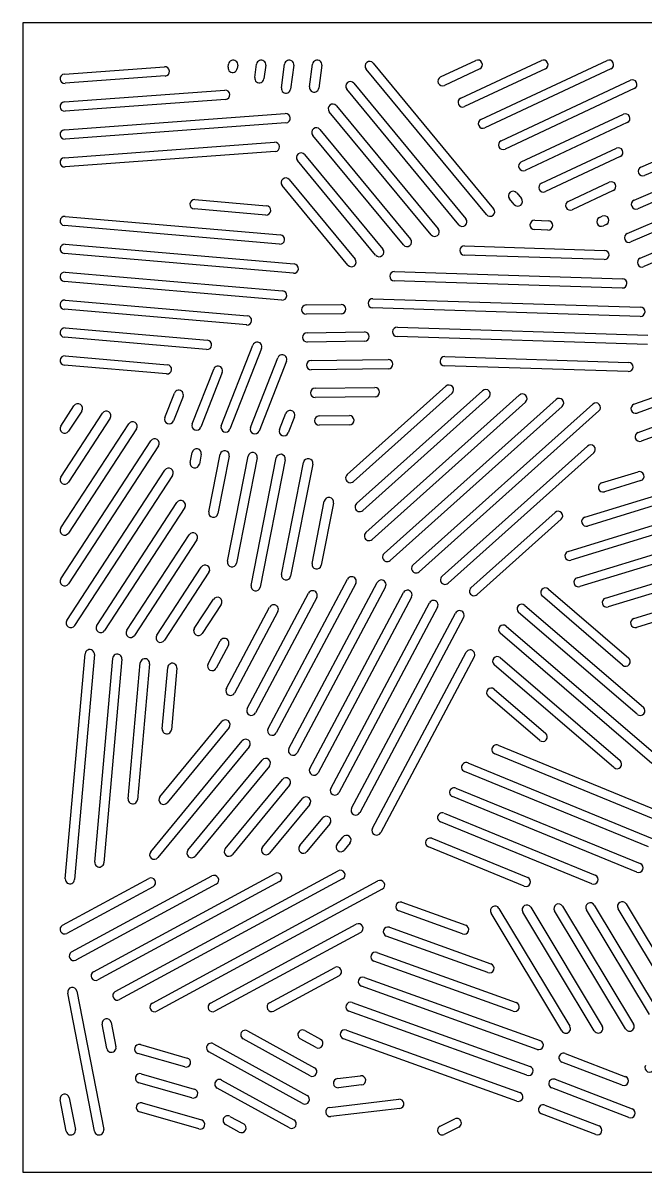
# Model space of a CAD drawing. Header units: inches. Extents: x 0 to 36, y 0 to 31.
# Drawn here: x 0 to 16.78, y 0 to 31 of the extents above; entities that cross this region are included whole.
import ezdxf

# ---------------------------------------------------------------- set-up
doc = ezdxf.new("R2010")
doc.units = ezdxf.units.IN
doc.layers.add('PROFILE', color=1, linetype='Continuous')
doc.layers.add('SLOTS', color=3, linetype='Continuous')

msp = doc.modelspace()

# ---------------------------------------------------------------- linework, layer by layer
at = {"layer": 'PROFILE'}
msp.add_lwpolyline([(0, 0), (36, 0), (36, 31), (0, 31)], close=True, dxfattribs=at)
at = {"layer": 'SLOTS'}
for p, q in [((1.116, 29.621), (3.818, 29.819)), ((5.533, 29.806), (5.545, 29.892)), ((5.793, 29.858), (5.781, 29.772)), ((6.252, 29.527), (6.302, 29.892)), ((6.549, 29.858), (6.5, 29.493)), ((6.971, 29.248), (7.059, 29.892)), ((7.306, 29.858), (7.219, 29.214)), ((7.732, 29.276), (7.815, 29.892)), ((8.063, 29.858), (7.98, 29.243)), ((9.451, 29.916), (12.698, 25.99)), ((11.266, 29.543), (12.217, 29.988)), ((12.323, 29.762), (11.372, 29.317)), ((11.81, 28.97), (13.987, 29.988)), ((14.093, 29.762), (11.916, 28.744)), ((12.355, 28.397), (15.758, 29.988)), ((15.864, 29.762), (12.461, 28.17)), ((3.836, 29.57), (1.134, 29.372)), ((12.505, 25.83), (9.259, 29.757)), ((12.899, 27.823), (16.388, 29.455)), ((1.116, 28.869), (5.448, 29.187)), ((11.758, 25.558), (8.734, 29.214)), ((8.927, 29.373), (11.951, 25.717)), ((16.494, 29.228), (13.005, 27.597)), ((16.673, 27.114), (21.77, 29.308)), ((5.466, 28.937), (1.134, 28.62)), ((16.487, 26.218), (22.604, 28.851)), ((21.868, 29.078), (16.772, 26.884)), ((1.116, 28.117), (7.078, 28.554)), ((11.01, 25.285), (8.264, 28.606)), ((8.457, 28.765), (11.203, 25.444)), ((13.444, 27.25), (16.198, 28.538)), ((22.703, 28.621), (16.586, 25.988)), ((7.096, 28.305), (1.134, 27.868)), ((16.304, 28.312), (13.55, 27.024)), ((16.302, 25.321), (23.111, 28.252)), ((10.263, 25.012), (7.819, 27.967)), ((8.011, 28.127), (10.455, 25.171)), ((23.209, 28.023), (16.401, 25.092)), ((1.116, 27.365), (6.788, 27.781)), ((13.988, 26.677), (16.009, 27.622)), ((6.807, 27.532), (1.134, 27.116)), ((9.515, 24.739), (7.405, 27.291)), ((7.598, 27.45), (9.708, 24.898)), ((16.114, 27.395), (14.094, 26.45)), ((16.652, 24.655), (22.794, 27.3)), ((22.893, 27.07), (16.75, 24.426)), ((7.184, 26.773), (8.96, 24.625)), ((14.712, 26.187), (15.819, 26.705)), ((8.768, 24.466), (6.992, 26.614)), ((13.32, 26.415), (13.446, 26.263)), ((15.925, 26.478), (14.818, 25.961)), ((4.638, 26.234), (6.572, 26.067)), ((13.253, 26.103), (13.127, 26.256)), ((1.136, 25.782), (6.944, 25.282)), ((6.551, 25.818), (4.617, 25.985)), ((15.554, 25.753), (15.629, 25.788)), ((6.923, 25.033), (1.114, 25.533)), ((14.162, 25.414), (13.8, 25.426)), ((13.808, 25.676), (14.17, 25.664)), ((15.735, 25.562), (15.659, 25.526)), ((1.136, 25.029), (7.316, 24.498)), ((11.916, 24.985), (15.69, 24.866)), ((7.294, 24.249), (1.114, 24.78)), ((15.682, 24.616), (11.908, 24.735)), ((1.136, 24.277), (7.004, 23.772)), ((10.023, 24.294), (16.175, 24.1)), ((6.983, 23.523), (1.114, 24.028)), ((16.168, 23.85), (10.015, 24.044)), ((9.439, 23.562), (16.661, 23.334)), ((6.035, 22.852), (1.114, 23.275)), ((1.136, 23.524), (6.056, 23.101)), ((7.639, 23.392), (8.581, 23.405)), ((16.653, 23.085), (9.431, 23.312)), ((8.584, 23.155), (7.642, 23.142)), ((1.136, 22.771), (4.976, 22.441)), ((7.663, 22.643), (9.216, 22.663)), ((10.1, 22.791), (16.859, 22.578)), ((4.955, 22.192), (1.114, 22.522)), ((9.22, 22.413), (7.666, 22.393)), ((16.852, 22.328), (10.092, 22.541)), ((1.136, 22.018), (3.897, 21.781)), ((5.351, 20.134), (6.205, 22.312)), ((6.438, 22.22), (5.584, 20.043)), ((16.484, 20.712), (20.463, 22.144)), ((3.875, 21.532), (1.114, 21.769)), ((6.136, 20.083), (6.877, 21.969)), ((7.109, 21.878), (6.369, 19.992)), ((7.772, 21.894), (9.852, 21.921)), ((16.332, 21.594), (11.372, 21.75)), ((11.38, 22), (16.34, 21.844)), ((20.547, 21.909), (16.569, 20.477)), ((4.565, 20.185), (5.145, 21.664)), ((5.378, 21.573), (4.798, 20.094)), ((9.855, 21.671), (7.775, 21.644)), ((16.595, 19.955), (20.741, 21.447)), ((7.88, 21.145), (9.495, 21.166)), ((8.746, 18.814), (11.41, 21.199)), ((20.826, 21.212), (16.68, 19.72)), ((3.826, 20.354), (4.086, 21.016)), ((4.318, 20.925), (4.058, 20.262)), ((9.498, 20.916), (7.883, 20.895)), ((11.577, 21.013), (8.913, 18.628)), ((9, 18.034), (12.401, 21.079)), ((12.567, 20.893), (9.166, 17.848)), ((9.253, 17.254), (13.391, 20.959)), ((13.558, 20.773), (9.42, 17.068)), ((9.742, 16.686), (14.382, 20.84)), ((1.02, 20.122), (1.376, 20.668)), ((1.02, 18.749), (2.145, 20.474)), ((1.586, 20.531), (1.23, 19.986)), ((6.922, 20.032), (7.094, 20.469)), ((14.549, 20.653), (9.909, 16.499)), ((10.524, 16.379), (15.373, 20.72)), ((15.539, 20.534), (10.691, 16.192)), ((1.02, 17.377), (2.853, 20.187)), ((2.354, 20.337), (1.23, 18.613)), ((7.326, 20.378), (7.155, 19.941)), ((7.988, 20.397), (8.805, 20.407)), ((8.808, 20.157), (7.991, 20.147)), ((3.063, 20.051), (1.23, 17.24)), ((1.02, 16.004), (3.45, 19.728)), ((3.659, 19.592), (1.23, 15.867)), ((11.306, 16.072), (15.231, 19.587)), ((4.513, 19.143), (4.566, 19.412)), ((4.811, 19.363), (4.758, 19.095)), ((5.015, 17.81), (5.321, 19.363)), ((5.566, 19.314), (5.26, 17.762)), ((5.517, 16.477), (6.075, 19.313)), ((6.321, 19.265), (5.762, 16.429)), ((6.153, 15.824), (6.83, 19.264)), ((15.398, 19.401), (11.472, 15.886)), ((1.185, 14.883), (3.826, 18.932)), ((7.075, 19.216), (6.398, 15.776)), ((6.976, 16.12), (7.571, 19.146)), ((7.816, 19.098), (7.221, 16.072)), ((4.035, 18.795), (1.394, 14.747)), ((15.612, 18.59), (16.595, 18.892)), ((16.669, 18.653), (15.686, 18.351)), ((1.993, 14.749), (4.153, 18.062)), ((7.798, 16.416), (8.129, 18.097)), ((8.374, 18.049), (8.044, 16.368)), ((15.16, 17.667), (17.187, 18.289)), ((17.26, 18.05), (15.234, 17.428)), ((4.363, 17.925), (2.202, 14.613)), ((12.087, 15.765), (14.354, 17.795)), ((14.708, 16.743), (17.779, 17.686)), ((14.521, 17.609), (12.254, 15.579)), ((17.852, 17.447), (14.782, 16.504)), ((2.801, 14.615), (4.481, 17.191)), ((4.691, 17.055), (3.01, 14.479)), ((14.95, 16.033), (18.371, 17.083)), ((18.444, 16.844), (15.023, 15.794)), ((15.715, 15.484), (18.963, 16.481)), ((3.609, 14.481), (4.809, 16.321)), ((5.018, 16.184), (3.818, 14.345)), ((19.036, 16.242), (15.789, 15.245)), ((6.613, 11.964), (8.757, 15.995)), ((8.978, 15.877), (6.834, 11.847)), ((7.176, 11.426), (9.559, 15.906)), ((16.481, 14.934), (19.554, 15.878)), ((6.05, 12.502), (7.706, 15.616)), ((9.78, 15.789), (7.397, 11.309)), ((7.74, 10.889), (10.262, 15.631)), ((10.483, 15.513), (7.961, 10.771)), ((16.179, 13.676), (14.012, 15.537)), ((14.175, 15.727), (16.342, 13.866)), ((19.628, 15.639), (16.554, 14.695)), ((4.623, 14.663), (5.137, 15.451)), ((5.346, 15.314), (4.832, 14.526)), ((5.486, 13.04), (6.655, 15.238)), ((7.927, 15.499), (6.27, 12.385)), ((8.303, 10.351), (10.965, 15.355)), ((11.186, 15.237), (8.524, 10.233)), ((13.536, 15.287), (16.737, 12.537)), ((6.876, 15.12), (5.707, 12.923)), ((8.867, 9.813), (11.668, 15.079)), ((11.889, 14.962), (9.087, 9.695)), ((16.574, 12.348), (13.373, 15.097)), ((13.037, 14.727), (17.133, 11.209)), ((4.993, 13.71), (5.323, 14.33)), ((16.97, 11.019), (12.874, 14.537)), ((1.142, 7.91), (1.678, 13.981)), ((1.927, 13.959), (1.391, 7.888)), ((5.544, 14.213), (5.214, 13.592)), ((9.43, 9.275), (11.954, 14.021)), ((1.935, 8.363), (2.42, 13.858)), ((2.669, 13.836), (2.184, 8.341)), ((2.838, 10.067), (3.162, 13.735)), ((3.411, 13.713), (3.087, 10.045)), ((12.175, 13.903), (9.651, 9.157)), ((15.945, 10.911), (12.712, 13.687)), ((12.875, 13.877), (16.108, 11.101)), ((3.758, 11.956), (3.904, 13.612)), ((4.153, 13.59), (4.007, 11.934)), ((12.714, 13.027), (14.102, 11.834)), ((13.94, 11.645), (12.551, 12.837)), ((3.694, 10.122), (5.366, 12.152)), ((5.559, 11.993), (3.887, 9.963)), ((3.446, 8.642), (5.91, 11.633)), ((6.103, 11.474), (3.639, 8.483)), ((12.823, 11.512), (17.293, 9.679)), ((17.198, 9.448), (12.728, 11.281)), ((4.451, 8.682), (6.454, 11.113)), ((6.647, 10.954), (4.644, 8.524)), ((12.006, 11.037), (16.973, 9)), ((5.457, 8.723), (6.998, 10.594)), ((16.878, 8.769), (11.911, 10.805)), ((7.191, 10.435), (5.65, 8.564)), ((11.682, 10.359), (16.652, 8.321)), ((6.462, 8.764), (7.542, 10.075)), ((16.557, 8.09), (11.588, 10.127)), ((7.735, 9.916), (6.655, 8.605)), ((11.359, 9.681), (15.44, 8.007)), ((7.468, 8.805), (8.086, 9.555)), ((8.279, 9.396), (7.661, 8.646)), ((15.346, 7.776), (11.264, 9.45)), ((8.473, 8.846), (8.63, 9.036)), ((11.035, 9.003), (13.618, 7.944)), ((8.823, 8.877), (8.666, 8.687)), ((13.523, 7.713), (10.94, 8.772)), ((2.489, 4.87), (8.505, 8.126)), ((1.065, 6.658), (3.393, 7.918)), ((1.311, 5.938), (5.097, 7.987)), ((5.216, 7.767), (1.43, 5.718)), ((1.9, 5.404), (6.801, 8.056)), ((6.92, 7.837), (2.019, 5.184)), ((8.624, 7.906), (2.608, 4.65)), ((3.491, 4.559), (9.575, 7.852)), ((3.512, 7.698), (1.185, 6.438)), ((9.694, 7.633), (3.61, 4.34)), ((10.225, 7.278), (11.945, 6.659)), ((13.699, 7.143), (15.628, 3.936)), ((14.557, 7.173), (16.472, 3.989)), ((15.414, 7.202), (17.113, 4.377)), ((16.271, 7.232), (17.675, 4.899)), ((11.86, 6.424), (10.14, 7.043)), ((14.54, 3.805), (12.628, 6.984)), ((12.842, 7.113), (14.754, 3.934)), ((15.414, 3.807), (13.485, 7.014)), ((16.257, 3.86), (14.342, 7.044)), ((16.899, 4.249), (15.2, 7.074)), ((17.46, 4.77), (16.057, 7.103)), ((5.06, 4.556), (8.993, 6.685)), ((9.888, 6.602), (12.626, 5.617)), ((9.112, 6.465), (5.179, 4.336)), ((12.542, 5.381), (9.803, 6.367)), ((9.551, 5.926), (13.308, 4.574)), ((13.224, 4.339), (9.466, 5.691)), ((6.649, 4.563), (8.411, 5.517)), ((8.53, 5.297), (6.768, 4.343)), ((13.872, 3.309), (9.129, 5.015)), ((9.214, 5.251), (13.957, 3.544)), ((1.932, 1.101), (1.207, 4.829)), ((1.452, 4.877), (2.177, 1.149)), ((8.877, 4.575), (13.682, 2.846)), ((2.38, 4.035), (2.508, 3.378)), ((13.597, 2.611), (8.792, 4.339)), ((2.262, 3.33), (2.134, 3.988)), ((6.059, 3.809), (7.865, 2.815)), ((7.601, 3.816), (8.03, 3.58)), ((8.729, 3.831), (13.406, 2.148)), ((3.171, 3.436), (4.433, 3.074)), ((5.137, 3.461), (7.666, 2.068)), ((7.744, 2.596), (5.939, 3.59)), ((7.91, 3.361), (7.48, 3.597)), ((13.322, 1.913), (8.644, 3.596)), ((4.364, 2.834), (3.102, 3.196)), ((7.545, 1.849), (5.017, 3.242)), ((14.63, 3.199), (16.26, 2.572)), ((16.17, 2.339), (14.541, 2.966)), ((3.193, 2.65), (4.623, 2.239)), ((5.36, 2.482), (7.308, 1.409)), ((8.484, 2.523), (9.107, 2.597)), ((14.355, 2.502), (16.436, 1.701)), ((4.554, 1.999), (3.124, 2.409)), ((7.187, 1.19), (5.24, 2.263)), ((9.137, 2.348), (8.514, 2.275)), ((16.347, 1.468), (14.265, 2.268)), ((1.168, 1.101), (1.002, 1.952)), ((1.248, 2), (1.413, 1.149)), ((3.214, 1.863), (4.813, 1.404)), ((8.276, 1.743), (10.136, 1.963)), ((4.745, 1.164), (3.145, 1.623)), ((10.166, 1.715), (8.306, 1.495)), ((15.451, 1.008), (13.99, 1.571)), ((14.08, 1.804), (15.541, 1.242)), ((5.834, 1.079), (5.463, 1.283)), ((5.584, 1.502), (5.955, 1.298)), ((11.254, 1.237), (11.648, 1.435)), ((11.76, 1.211), (11.367, 1.013))]:
    msp.add_line(p, q, dxfattribs=at)
for centre, start, end in [((3.827, 29.694), -85.8043, 94.1957), ((5.657, 29.789), 172.2995, 352.2995), ((5.669, 29.875), -7.7005, 172.2995), ((6.426, 29.875), -7.7005, 172.2995), ((7.182, 29.875), -7.7005, 172.2995), ((7.939, 29.875), -7.7005, 172.2995), ((9.355, 29.837), 39.5872, 219.5872), ((12.27, 29.875), -64.9383, 115.0617), ((14.04, 29.875), -64.9383, 115.0617), ((15.811, 29.875), -64.9383, 115.0617), ((1.125, 29.496), 94.1957, 274.1957), ((6.376, 29.51), 172.2995, 352.2995), ((11.319, 29.43), -244.9383, -64.9383), ((16.441, 29.342), -64.9383, 115.0617), ((5.457, 29.062), -85.8043, 94.1957), ((7.095, 29.231), 172.2995, 352.2995), ((7.856, 29.259), 172.2995, 352.2995), ((8.831, 29.294), 39.5872, 219.5872), ((1.125, 28.744), 94.1957, 274.1957), ((11.863, 28.857), -244.9383, -64.9383), ((7.087, 28.43), -85.8043, 94.1957), ((8.36, 28.686), 39.5872, 219.5872), ((16.251, 28.425), -64.9383, 115.0617), ((12.408, 28.284), -244.9383, -64.9383), ((1.125, 27.992), 94.1957, 274.1957), ((7.915, 28.047), 39.5872, 219.5872), ((6.797, 27.656), -85.8043, 94.1957), ((12.952, 27.71), -244.9383, -64.9383), ((16.062, 27.508), -64.9383, 115.0617), ((1.125, 27.24), 94.1957, 274.1957), ((7.502, 27.37), 39.5872, 219.5872), ((13.497, 27.137), -244.9383, -64.9383), ((16.722, 26.999), -246.711, -66.711), ((7.088, 26.694), 39.5872, 219.5872), ((14.041, 26.563), -244.9383, -64.9383), ((15.872, 26.592), -64.9383, 115.0617), ((13.223, 26.335), 39.5872, 219.5872), ((4.628, 26.109), 85.0822, 265.0822), ((6.561, 25.943), -94.9178, 85.0822), ((13.349, 26.183), 219.5872, 399.5872), ((14.765, 26.074), -244.9383, -64.9383), ((16.537, 26.103), -246.711, -66.711), ((1.125, 25.658), 85.0822, 265.0822), ((12.602, 25.91), 219.5872, 399.5872), ((15.606, 25.64), -244.9383, -64.9383), ((15.682, 25.675), -64.9383, 115.0617), ((11.107, 25.364), 219.5872, 399.5872), ((11.854, 25.637), 219.5872, 399.5872), ((13.804, 25.551), 88.1946, 268.1946), ((14.166, 25.539), 268.1946, 448.1946), ((6.933, 25.158), -94.9178, 85.0822), ((10.359, 25.092), 219.5872, 399.5872), ((16.351, 25.207), -246.711, -66.711), ((1.125, 24.905), 85.0822, 265.0822), ((9.612, 24.819), 219.5872, 399.5872), ((11.912, 24.86), 88.1946, 268.1946), ((15.686, 24.741), 268.1946, 448.1946), ((7.305, 24.373), -94.9178, 85.0822), ((8.864, 24.546), 219.5872, 399.5872), ((16.701, 24.541), -246.711, -66.711), ((1.125, 24.152), 85.0822, 265.0822), ((10.019, 24.169), 88.1946, 268.1946), ((16.171, 23.975), 268.1946, 448.1946), ((6.994, 23.647), -94.9178, 85.0822), ((9.435, 23.437), 88.1946, 268.1946), ((1.125, 23.399), 85.0822, 265.0822), ((7.64, 23.267), -269.2596, -89.2596), ((8.583, 23.28), -89.2596, 90.7404), ((16.657, 23.21), 268.1946, 448.1946), ((6.045, 22.976), -94.9178, 85.0822), ((1.125, 22.647), 85.0822, 265.0822), ((7.665, 22.518), -269.2596, -89.2596), ((9.218, 22.538), -89.2596, 90.7404), ((10.096, 22.666), 88.1946, 268.1946), ((4.966, 22.316), -94.9178, 85.0822), ((6.322, 22.266), -21.4254, 158.5746), ((1.125, 21.894), 85.0822, 265.0822), ((6.993, 21.924), -21.4254, 158.5746), ((3.886, 21.656), -94.9178, 85.0822), ((5.262, 21.618), -21.4254, 158.5746), ((7.773, 21.769), -269.2596, -89.2596), ((9.853, 21.796), -89.2596, 90.7404), ((11.376, 21.875), 88.1946, 268.1946), ((16.336, 21.719), 268.1946, 448.1946), ((4.202, 20.97), -21.4254, 158.5746), ((7.881, 21.02), -269.2596, -89.2596), ((9.497, 21.041), -89.2596, 90.7404), ((11.493, 21.106), -48.1602, 131.8398), ((12.484, 20.986), -48.1602, 131.8398), ((13.475, 20.866), -48.1602, 131.8398), ((14.465, 20.747), -48.1602, 131.8398), ((1.481, 20.6), -33.1154, 146.8846), ((2.25, 20.406), -33.1154, 146.8846), ((7.21, 20.423), -21.4254, 158.5746), ((15.456, 20.627), -48.1602, 131.8398), ((16.527, 20.594), -250.2034, -70.2034), ((2.958, 20.119), -33.1154, 146.8846), ((3.942, 20.308), -201.4254, -21.4254), ((4.682, 20.14), -201.4254, -21.4254), ((7.99, 20.272), -269.2596, -89.2596), ((8.807, 20.282), -89.2596, 90.7404), ((1.125, 20.054), 146.8846, 326.8846), ((5.467, 20.088), -201.4254, -21.4254), ((6.253, 20.037), -201.4254, -21.4254), ((7.038, 19.986), -201.4254, -21.4254), ((16.638, 19.837), -250.2034, -70.2034), ((3.554, 19.66), -33.1154, 146.8846), ((15.315, 19.494), -48.1602, 131.8398), ((4.688, 19.388), -11.1304, 168.8696), ((5.443, 19.338), -11.1304, 168.8696), ((6.198, 19.289), -11.1304, 168.8696), ((6.953, 19.24), -11.1304, 168.8696), ((7.694, 19.122), -11.1304, 168.8696), ((3.93, 18.864), -33.1154, 146.8846), ((4.636, 19.119), -191.1304, -11.1304), ((1.125, 18.681), 146.8846, 326.8846), ((8.83, 18.721), 131.8398, 311.8398), ((16.632, 18.772), -72.9302, 107.0698), ((15.649, 18.471), 107.0698, 287.0698), ((4.258, 17.993), -33.1154, 146.8846), ((8.252, 18.073), -11.1304, 168.8696), ((9.083, 17.941), 131.8398, 311.8398), ((5.138, 17.786), -191.1304, -11.1304), ((14.438, 17.702), -48.1602, 131.8398), ((1.125, 17.308), 146.8846, 326.8846), ((15.197, 17.547), 107.0698, 287.0698), ((4.586, 17.123), -33.1154, 146.8846), ((9.336, 17.161), 131.8398, 311.8398), ((14.745, 16.624), 107.0698, 287.0698), ((5.64, 16.453), -191.1304, -11.1304), ((9.825, 16.592), 131.8398, 311.8398), ((4.914, 16.253), -33.1154, 146.8846), ((7.098, 16.096), -191.1304, -11.1304), ((7.921, 16.392), -191.1304, -11.1304), ((10.607, 16.286), 131.8398, 311.8398), ((1.125, 15.936), 146.8846, 326.8846), ((6.276, 15.8), -191.1304, -11.1304), ((8.867, 15.936), -28.01, 151.99), ((9.67, 15.848), -28.01, 151.99), ((11.389, 15.979), 131.8398, 311.8398), ((14.987, 15.914), 107.0698, 287.0698), ((5.241, 15.382), -33.1154, 146.8846), ((7.816, 15.557), -28.01, 151.99), ((10.373, 15.572), -28.01, 151.99), ((12.171, 15.672), 131.8398, 311.8398), ((14.093, 15.632), 49.3433, 229.3433), ((6.766, 15.179), -28.01, 151.99), ((11.075, 15.296), -28.01, 151.99), ((13.454, 15.192), 49.3433, 229.3433), ((15.752, 15.364), 107.0698, 287.0698), ((1.29, 14.815), 146.8846, 326.8846), ((11.778, 15.02), -28.01, 151.99), ((16.517, 14.814), 107.0698, 287.0698), ((2.098, 14.681), 146.8846, 326.8846), ((2.906, 14.547), 146.8846, 326.8846), ((4.728, 14.595), 146.8846, 326.8846), ((12.956, 14.632), 49.3433, 229.3433), ((3.714, 14.413), 146.8846, 326.8846), ((5.433, 14.272), -28.01, 151.99), ((1.802, 13.97), -5.043, 174.957), ((2.544, 13.847), -5.043, 174.957), ((12.065, 13.962), -28.01, 151.99), ((3.287, 13.724), -5.043, 174.957), ((4.029, 13.601), -5.043, 174.957), ((5.103, 13.651), 151.99, 331.99), ((12.794, 13.782), 49.3433, 229.3433), ((16.26, 13.771), -130.6567, 49.3433), ((5.597, 12.982), 151.99, 331.99), ((12.632, 12.932), 49.3433, 229.3433), ((6.16, 12.444), 151.99, 331.99), ((16.656, 12.442), -130.6567, 49.3433), ((5.463, 12.072), -39.4855, 140.5145), ((3.882, 11.945), -185.043, -5.043), ((6.723, 11.906), 151.99, 331.99), ((14.021, 11.739), -130.6567, 49.3433), ((6.007, 11.553), -39.4855, 140.5145), ((12.775, 11.397), 67.7033, 247.7033), ((7.287, 11.368), 151.99, 331.99), ((6.551, 11.034), -39.4855, 140.5145), ((7.85, 10.83), 151.99, 331.99), ((11.959, 10.921), 67.7033, 247.7033), ((16.027, 11.006), -130.6567, 49.3433), ((7.094, 10.514), -39.4855, 140.5145), ((8.414, 10.292), 151.99, 331.99), ((11.635, 10.243), 67.7033, 247.7033), ((2.963, 10.056), -185.043, -5.043), ((3.79, 10.042), 140.5145, 320.5145), ((7.638, 9.995), -39.4855, 140.5145), ((8.977, 9.754), 151.99, 331.99), ((11.311, 9.565), 67.7033, 247.7033), ((8.182, 9.476), -39.4855, 140.5145), ((8.726, 8.956), -39.4855, 140.5145), ((9.54, 9.216), 151.99, 331.99), ((10.987, 8.887), 67.7033, 247.7033), ((4.548, 8.603), 140.5145, 320.5145), ((5.553, 8.644), 140.5145, 320.5145), ((6.559, 8.685), 140.5145, 320.5145), ((7.564, 8.726), 140.5145, 320.5145), ((8.57, 8.767), 140.5145, 320.5145), ((3.542, 8.562), 140.5145, 320.5145), ((2.06, 8.352), -185.043, -5.043), ((6.86, 7.947), -61.5747, 118.4253), ((8.564, 8.016), -61.5747, 118.4253), ((16.605, 8.205), -112.2967, 67.7033), ((1.267, 7.899), -185.043, -5.043), ((3.453, 7.808), -61.5747, 118.4253), ((5.156, 7.877), -61.5747, 118.4253), ((9.635, 7.743), -61.5747, 118.4253), ((13.57, 7.828), -112.2967, 67.7033), ((15.393, 7.891), -112.2967, 67.7033), ((10.182, 7.16), 70.2089, 250.2089), ((12.735, 7.049), 31.0239, 211.0239), ((13.592, 7.079), 31.0239, 211.0239), ((14.45, 7.108), 31.0239, 211.0239), ((15.307, 7.138), 31.0239, 211.0239), ((16.164, 7.168), 31.0239, 211.0239), ((1.125, 6.548), 118.4253, 298.4253), ((9.052, 6.575), -61.5747, 118.4253), ((9.845, 6.485), 70.2089, 250.2089), ((11.902, 6.542), -109.7911, 70.2089), ((1.371, 5.828), 118.4253, 298.4253), ((9.509, 5.809), 70.2089, 250.2089), ((12.584, 5.499), -109.7911, 70.2089), ((1.96, 5.294), 118.4253, 298.4253), ((8.47, 5.407), -61.5747, 118.4253), ((1.329, 4.853), 11.0094, 191.0094), ((9.172, 5.133), 70.2089, 250.2089), ((2.548, 4.76), 118.4253, 298.4253), ((3.55, 4.449), 118.4253, 298.4253), ((5.119, 4.446), 118.4253, 298.4253), ((6.708, 4.453), 118.4253, 298.4253), ((8.835, 4.457), 70.2089, 250.2089), ((13.266, 4.457), -109.7911, 70.2089), ((2.257, 4.011), 11.0094, 191.0094), ((5.999, 3.7), 61.1551, 241.1551), ((7.541, 3.707), 61.1551, 241.1551), ((8.686, 3.713), 70.2089, 250.2089), ((14.647, 3.869), 211.0239, 391.0239), ((15.521, 3.872), 211.0239, 391.0239), ((16.365, 3.924), 211.0239, 391.0239), ((3.136, 3.316), 73.9933, 253.9933), ((5.077, 3.351), 61.1551, 241.1551), ((7.97, 3.47), 241.1551, 421.1551), ((13.915, 3.426), -109.7911, 70.2089), ((2.385, 3.354), 191.0094, 371.0094), ((14.585, 3.083), 68.9575, 248.9575), ((4.398, 2.954), 253.9933, 433.9933), ((7.805, 2.705), 241.1551, 421.1551), ((13.639, 2.728), -109.7911, 70.2089), ((16.906, 2.82), 154.5161, 334.5161), ((3.158, 2.53), 73.9933, 253.9933), ((5.3, 2.372), 61.1551, 241.1551), ((8.499, 2.399), 96.75, 276.75), ((9.122, 2.473), -83.25, 96.75), ((14.31, 2.385), 68.9575, 248.9575), ((16.215, 2.456), 248.9575, 428.9575), ((4.589, 2.119), 253.9933, 433.9933), ((1.125, 1.976), 11.0094, 191.0094), ((3.18, 1.743), 73.9933, 253.9933), ((7.605, 1.959), 241.1551, 421.1551), ((10.151, 1.839), -83.25, 96.75), ((13.364, 2.03), -109.7911, 70.2089), ((8.291, 1.619), 96.75, 276.75), ((14.035, 1.687), 68.9575, 248.9575), ((16.391, 1.584), 248.9575, 428.9575), ((4.779, 1.284), 253.9933, 433.9933), ((5.523, 1.393), 61.1551, 241.1551), ((5.895, 1.189), 241.1551, 421.1551), ((7.248, 1.3), 241.1551, 421.1551), ((11.704, 1.323), -63.2877, 116.7123), ((15.496, 1.125), 248.9575, 428.9575), ((1.291, 1.125), 191.0094, 371.0094), ((2.055, 1.125), 191.0094, 371.0094), ((11.31, 1.125), 116.7123, 296.7123)]:
    msp.add_arc(centre, 0.125, start, end, dxfattribs=at)

doc.saveas('drawing.dxf')
